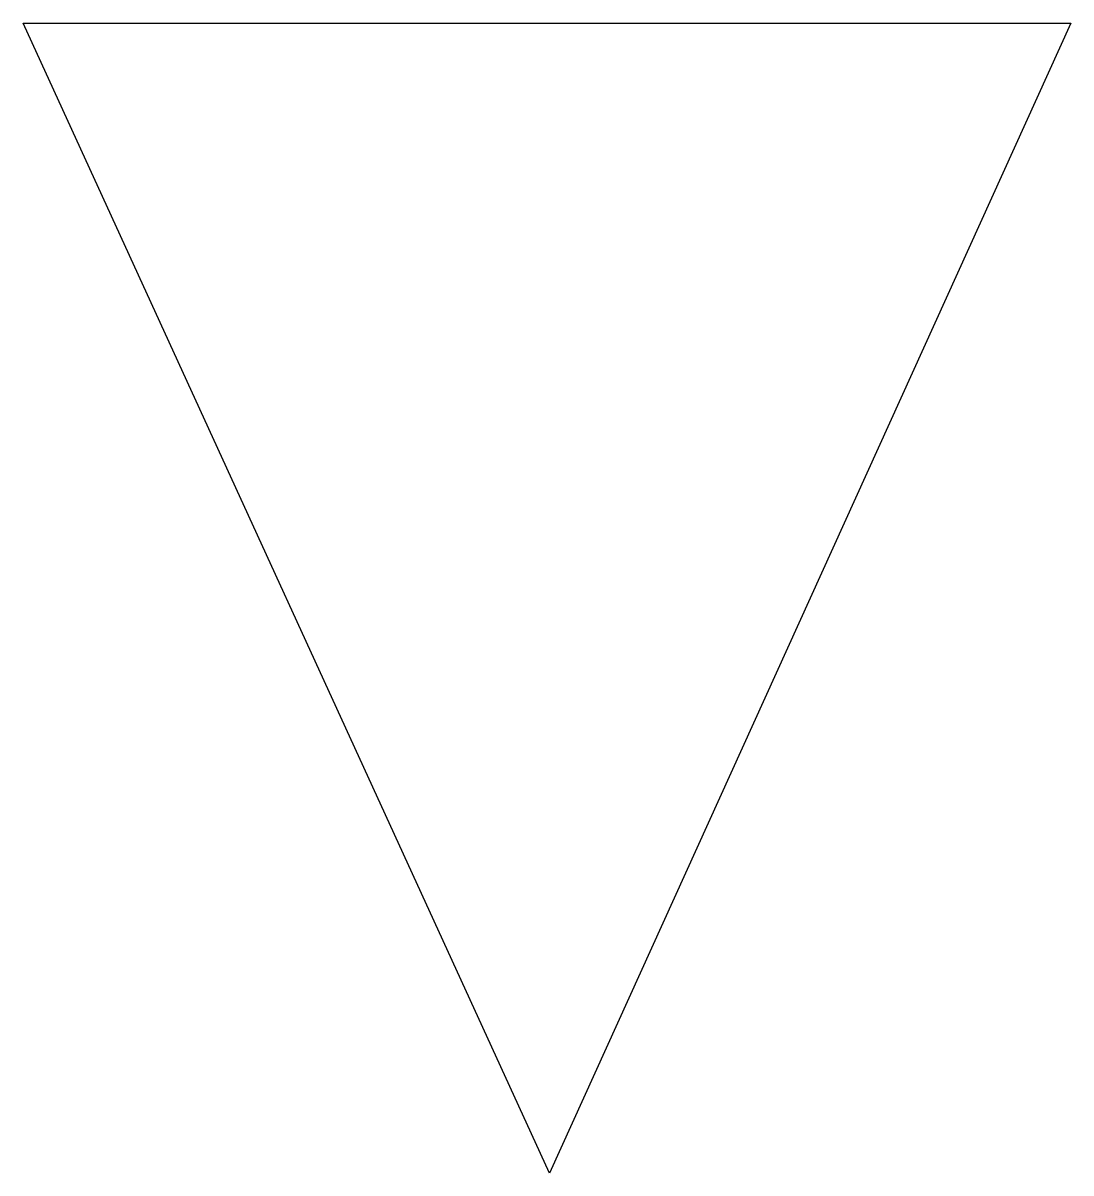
# Model space of a CAD drawing. Header units: centimetres. Extents: x -6.9 to 6.9, y -7.5 to 7.5.
import ezdxf

# ---------------------------------------------------------------- set-up
doc = ezdxf.new("R2010")
doc.units = ezdxf.units.CM
doc.header["$MEASUREMENT"] = 0
doc.layers.add('Camada 1', color=7, linetype='Continuous')

msp = doc.modelspace()

# ---------------------------------------------------------------- linework, layer by layer
at = {"layer": 'Camada 1'}
msp.add_open_spline([(0.03432, -7.5342), (0.03432, -7.5342), (6.86488, 7.5342), (6.86488, 7.5342), (6.86488, 7.5342), (6.86488, 7.5342), (0, 7.5342), (0, 7.5342), (0, 7.5342), (0, 7.5342), (-6.86488, 7.5342), (-6.86488, 7.5342), (-6.86488, 7.5342), (-6.86488, 7.5342), (0.03432, -7.5342), (0.03432, -7.5342)], degree=3, knots=[0, 0, 0, 0, 0.2, 0.2, 0.2, 0.2, 0.4, 0.4, 0.4, 0.4, 0.6, 0.6, 0.6, 0.6, 1, 1, 1, 1], dxfattribs=at)

doc.saveas('drawing.dxf')
